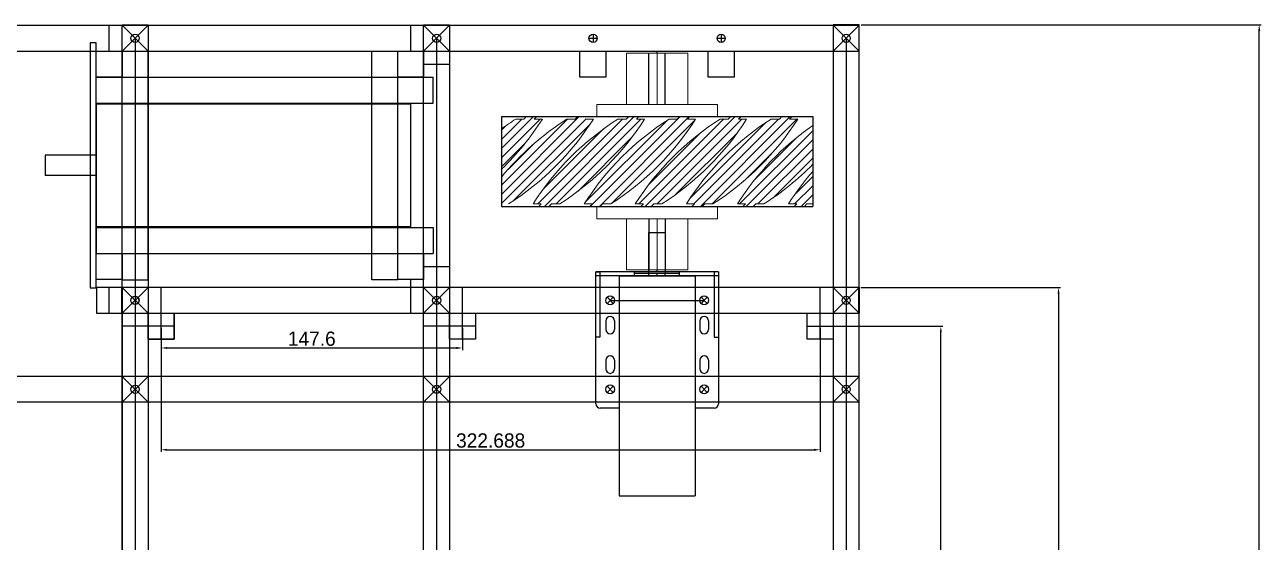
# Model space of a CAD drawing. Header units: millimetres. Extents: x -15418 to 43885, y -27590 to 23052.
# Drawn here: x 26404 to 27009, y -26537 to -26283 of the extents above; entities that cross this region are included whole.
import ezdxf

# ---------------------------------------------------------------- set-up
doc = ezdxf.new("R2010")
doc.units = ezdxf.units.MM
doc.header["$LTSCALE"] = 0.5
doc.layers.get('0').update_dxf_attribs({"lineweight": 5})
doc.layers.get('Defpoints').update_dxf_attribs({"color": 4})
for name, color, linetype in [('Layer1', 1, 'Continuous'), ('Layer2', 2, 'Continuous'), ('Layer3', 9, 'Continuous'), ('Layer4', 6, 'Continuous')]:
    doc.layers.add(name, color=color, linetype=linetype)
doc.layers.add('Layer5', color=51, linetype='Continuous', lineweight=5)
doc.dimstyles.new('ISO-25', dxfattribs={"dimtxt": 7, "dimasz": 3, "dimexe": 1, "dimexo": 1, "dimgap": 1, "dimtad": 1, "dimtoh": 1, "dimdec": 3, "dimdsep": 46, "dimtxsty": 'Standard', "dimcen": 2.5, "dimadec": 0, "dimazin": 0, "dimtfac": 1, "dimtdec": 3, "dimtmove": 0, "dimatfit": 3, "dimfxl": 1, "dimarcsym": 1})
pattern_1 = [(225, (52489.2437, -10518.279), (2.24506403, -2.24506403), [])]

# ---------------------------------------------------------------- blocks, each defined once
blk = doc.blocks.new('*D396')
at = {"layer": 'Defpoints', "color": 0, "transparency": 16777216}
for p in [(26812.38, -26283.15), (27008.21, -26283.15), (26812.38, -26933.15)]:
    blk.add_point(p, dxfattribs=at)
at = {"layer": 'Layer2', "color": 0, "lineweight": -2, "transparency": 16777216}
for p, q in [((26813.38, -26283.15), (27009.21, -26283.15)), ((27008.21, -26930.15), (27008.21, -26286.15)), ((26813.38, -26933.15), (27009.21, -26933.15))]:
    blk.add_line(p, q, dxfattribs=at)
at = {"layer": 'Layer2', "color": 0, "transparency": 16777216}
for points in [[(27007.71, -26286.15), (27008.71, -26286.15), (27008.21, -26283.15)], [(27007.71, -26930.15), (27008.71, -26930.15), (27008.21, -26933.15)]]:
    blk.add_solid(points, dxfattribs=at)
at = {"layer": 'Layer2', "color": 0, "transparency": 16777216, "insert": (27003.71, -26608.15), "char_height": 7, "attachment_point": 5, "rotation": 90}
blk.add_mtext('650', dxfattribs=at)
blk = doc.blocks.new('*D397')
at = {"layer": 'Defpoints', "color": 0, "transparency": 16777216}
for p in [(26812.14, -26411.8), (26812.38, -26933.15), (26909.97, -26933.15)]:
    blk.add_point(p, dxfattribs=at)
at = {"layer": 'Layer2', "color": 0, "lineweight": -2, "transparency": 16777216}
for p, q in [((26813.14, -26411.8), (26910.97, -26411.8)), ((26909.97, -26414.8), (26909.97, -26930.15)), ((26813.38, -26933.15), (26910.97, -26933.15))]:
    blk.add_line(p, q, dxfattribs=at)
at = {"layer": 'Layer2', "color": 0, "transparency": 16777216}
for points in [[(26909.47, -26414.8), (26910.47, -26414.8), (26909.97, -26411.8)], [(26909.47, -26930.15), (26910.47, -26930.15), (26909.97, -26933.15)]]:
    blk.add_solid(points, dxfattribs=at)
at = {"layer": 'Layer2', "color": 0, "transparency": 16777216, "insert": (26905.47, -26672.48), "char_height": 7, "attachment_point": 5, "rotation": 90}
blk.add_mtext('521.35', dxfattribs=at)
blk = doc.blocks.new('*D406')
at = {"layer": 'Defpoints', "color": 0, "transparency": 16777216}
for p in [(26793.33, -26430.85), (26852.35, -26430.85), (26793.33, -26913.8)]:
    blk.add_point(p, dxfattribs=at)
at = {"layer": 'Layer2', "color": 0, "lineweight": -2, "transparency": 16777216}
for p, q in [((26794.33, -26430.85), (26853.35, -26430.85)), ((26852.35, -26910.8), (26852.35, -26433.85)), ((26794.33, -26913.8), (26853.35, -26913.8))]:
    blk.add_line(p, q, dxfattribs=at)
at = {"layer": 'Layer2', "color": 0, "transparency": 16777216}
for points in [[(26851.85, -26433.85), (26852.85, -26433.85), (26852.35, -26430.85)], [(26851.85, -26910.8), (26852.85, -26910.8), (26852.35, -26913.8)]]:
    blk.add_solid(points, dxfattribs=at)
at = {"layer": 'Layer2', "color": 0, "transparency": 16777216, "insert": (26847.85, -26672.33), "char_height": 7, "attachment_point": 5, "rotation": 90}
blk.add_mtext('482.95', dxfattribs=at)
blk = doc.blocks.new('*D408')
at = {"layer": 'Defpoints', "color": 0, "transparency": 16777216}
for p in [(26470.64, -26430.85), (26793.33, -26430.85), (26793.33, -26491.35)]:
    blk.add_point(p, dxfattribs=at)
at = {"layer": 'Layer2', "color": 0, "lineweight": -2, "transparency": 16777216}
for p, q in [((26470.64, -26431.85), (26470.64, -26492.35)), ((26793.33, -26431.85), (26793.33, -26492.35)), ((26473.64, -26491.35), (26790.33, -26491.35))]:
    blk.add_line(p, q, dxfattribs=at)
at = {"layer": 'Layer2', "color": 0, "transparency": 16777216}
for points in [[(26473.64, -26490.85), (26473.64, -26491.85), (26470.64, -26491.35)], [(26790.33, -26490.85), (26790.33, -26491.85), (26793.33, -26491.35)]]:
    blk.add_solid(points, dxfattribs=at)
at = {"layer": 'Layer2', "color": 0, "transparency": 16777216, "insert": (26631.99, -26486.85), "char_height": 7, "attachment_point": 5}
blk.add_mtext('322.688', dxfattribs=at)
blk = doc.blocks.new('*D417')
at = {"layer": 'Defpoints', "color": 0, "transparency": 16777216}
for p in [(26470.64, -26430.85), (26618.24, -26430.85), (26618.24, -26441.48)]:
    blk.add_point(p, dxfattribs=at)
at = {"layer": 'Layer1', "color": 0, "lineweight": -2, "transparency": 16777216}
for p, q in [((26470.64, -26431.85), (26470.64, -26442.48)), ((26618.24, -26431.85), (26618.24, -26442.48)), ((26473.64, -26441.48), (26615.24, -26441.48))]:
    blk.add_line(p, q, dxfattribs=at)
at = {"layer": 'Layer1', "color": 0, "transparency": 16777216}
for points in [[(26473.64, -26440.98), (26473.64, -26441.98), (26470.64, -26441.48)], [(26615.24, -26440.98), (26615.24, -26441.98), (26618.24, -26441.48)]]:
    blk.add_solid(points, dxfattribs=at)
at = {"layer": 'Layer1', "color": 0, "transparency": 16777216, "insert": (26544.44, -26436.98), "char_height": 7, "attachment_point": 5}
blk.add_mtext('147.6', dxfattribs=at)

msp = doc.modelspace()

# ---------------------------------------------------------------- hatches: boundary and pattern name
at = {"layer": 'Layer5', "transparency": 33554661}
h = msp.add_hatch(dxfattribs=at)
h.set_pattern_fill('ANSI31', color=256, angle=180)
h.set_pattern_definition(pattern_1)
edge = h.paths.add_edge_path()
edge.add_line((26679.5509, -26328.1521), (26674.5509, -26328.1521))
edge.add_line((26674.5509, -26328.1521), (26673.3109, -26329.3921))
edge.add_line((26673.3109, -26329.3921), (26669.3109, -26329.3921))
edge.add_arc((26742.5223, -26444.1235), 136.1, 122.5424058, 140.6485407)
edge.add_line((26637.2802, -26357.8258), (26637.2802, -26370.9121))
edge.add_line((26637.2802, -26370.9121), (26640.7909, -26370.9121))
edge.add_arc((26567.3225, -26255.9236), 136.455, -57.4246642, -32.5753358)
edge.add_line((26682.3109, -26329.3921), (26678.3109, -26329.3921))
edge.add_line((26678.3109, -26329.3921), (26679.5509, -26328.1521))
edge = h.paths.add_edge_path()
edge.add_line((26654.5509, -26328.1521), (26649.5509, -26328.1521))
edge.add_line((26649.5509, -26328.1521), (26648.3109, -26329.3921))
edge.add_line((26648.3109, -26329.3921), (26644.3109, -26329.3921))
edge.add_arc((26717.5223, -26444.1235), 136.1, 122.5424058, 126.1273887)
edge.add_line((26637.2802, -26334.1944), (26637.2802, -26353.9185))
edge.add_arc((26542.3225, -26255.9236), 136.455, -45.9017964, -32.5753358)
edge.add_line((26657.3109, -26329.3921), (26653.3109, -26329.3921))
edge.add_line((26653.3109, -26329.3921), (26654.5509, -26328.1521))
h = msp.add_hatch(dxfattribs=at)
h.set_pattern_fill('ANSI31', color=256, angle=180)
h.set_pattern_definition(pattern_1)
h.paths.add_polyline_path([(26789.6802, -26354.9793, 0.03656583), (26777.7909, -26370.9121), (26781.7909, -26370.9121), (26780.5509, -26372.1521), (26785.5509, -26372.1521), (26786.7909, -26370.9121), (26789.6802, -26370.9121)], flags=17)
edge = h.paths.add_edge_path()
edge.add_line((26655.5509, -26372.1521), (26660.5509, -26372.1521))
edge.add_line((26660.5509, -26372.1521), (26661.7909, -26370.9121))
edge.add_line((26661.7909, -26370.9121), (26665.7909, -26370.9121))
edge.add_arc((26592.3225, -26255.9236), 136.455, -57.4246642, -32.5753358)
edge.add_line((26707.3109, -26329.3921), (26703.3109, -26329.3921))
edge.add_line((26703.3109, -26329.3921), (26704.5509, -26328.1521))
edge.add_line((26704.5509, -26328.1521), (26699.5509, -26328.1521))
edge.add_line((26699.5509, -26328.1521), (26698.3109, -26329.3921))
edge.add_line((26698.3109, -26329.3921), (26694.3109, -26329.3921))
edge.add_arc((26767.5223, -26444.1235), 136.1, 122.5424058, 147.4575942)
edge.add_line((26652.7909, -26370.9121), (26656.7909, -26370.9121))
edge.add_line((26656.7909, -26370.9121), (26655.5509, -26372.1521))
edge = h.paths.add_edge_path()
edge.add_line((26730.5509, -26372.1521), (26735.5509, -26372.1521))
edge.add_line((26735.5509, -26372.1521), (26736.7909, -26370.9121))
edge.add_line((26736.7909, -26370.9121), (26740.7909, -26370.9121))
edge.add_arc((26667.3225, -26255.9236), 136.455, -57.4246642, -32.5753358)
edge.add_line((26782.3109, -26329.3921), (26778.3109, -26329.3921))
edge.add_line((26778.3109, -26329.3921), (26779.5509, -26328.1521))
edge.add_line((26779.5509, -26328.1521), (26774.5509, -26328.1521))
edge.add_line((26774.5509, -26328.1521), (26773.3109, -26329.3921))
edge.add_line((26773.3109, -26329.3921), (26769.3109, -26329.3921))
edge.add_arc((26842.5223, -26444.1235), 136.1, 122.5424058, 147.4575942)
edge.add_line((26727.7909, -26370.9121), (26731.7909, -26370.9121))
edge.add_line((26731.7909, -26370.9121), (26730.5509, -26372.1521))
edge = h.paths.add_edge_path()
edge.add_line((26755.5509, -26372.1521), (26760.5509, -26372.1521))
edge.add_line((26760.5509, -26372.1521), (26761.7909, -26370.9121))
edge.add_line((26761.7909, -26370.9121), (26765.7909, -26370.9121))
edge.add_arc((26692.3225, -26255.9236), 136.455, -57.4246642, -44.481355)
edge.add_line((26789.6802, -26351.5345), (26789.6802, -26332.4821))
edge.add_arc((26867.5223, -26444.1235), 136.1, 124.8862079, 147.4575942)
edge.add_line((26752.7909, -26370.9121), (26756.7909, -26370.9121))
edge.add_line((26756.7909, -26370.9121), (26755.5509, -26372.1521))
h = msp.add_hatch(dxfattribs=at)
h.set_pattern_fill('ANSI31', color=256, angle=180)
h.set_pattern_definition(pattern_1)
edge = h.paths.add_edge_path()
edge.add_line((26680.5509, -26372.1521), (26685.5509, -26372.1521))
edge.add_line((26685.5509, -26372.1521), (26686.7909, -26370.9121))
edge.add_line((26686.7909, -26370.9121), (26690.7909, -26370.9121))
edge.add_arc((26617.3225, -26255.9236), 136.455, -57.4246642, -32.5753358)
edge.add_line((26732.3109, -26329.3921), (26728.3109, -26329.3921))
edge.add_line((26728.3109, -26329.3921), (26729.5509, -26328.1521))
edge.add_line((26729.5509, -26328.1521), (26724.5509, -26328.1521))
edge.add_line((26724.5509, -26328.1521), (26723.3109, -26329.3921))
edge.add_line((26723.3109, -26329.3921), (26719.3109, -26329.3921))
edge.add_arc((26792.5223, -26444.1235), 136.1, 122.5424058, 147.4575942)
edge.add_line((26677.7909, -26370.9121), (26681.7909, -26370.9121))
edge.add_line((26681.7909, -26370.9121), (26680.5509, -26372.1521))
edge = h.paths.add_edge_path()
edge.add_line((26705.5509, -26372.1521), (26710.5509, -26372.1521))
edge.add_line((26710.5509, -26372.1521), (26711.7909, -26370.9121))
edge.add_line((26711.7909, -26370.9121), (26715.7909, -26370.9121))
edge.add_arc((26642.3225, -26255.9236), 136.455, -57.4246642, -32.5753358)
edge.add_line((26757.3109, -26329.3921), (26753.3109, -26329.3921))
edge.add_line((26753.3109, -26329.3921), (26754.5509, -26328.1521))
edge.add_line((26754.5509, -26328.1521), (26749.5509, -26328.1521))
edge.add_line((26749.5509, -26328.1521), (26748.3109, -26329.3921))
edge.add_line((26748.3109, -26329.3921), (26744.3109, -26329.3921))
edge.add_arc((26817.5223, -26444.1235), 136.1, 122.5424058, 147.4575942)
edge.add_line((26702.7909, -26370.9121), (26706.7909, -26370.9121))
edge.add_line((26706.7909, -26370.9121), (26705.5509, -26372.1521))

# ---------------------------------------------------------------- linework, layer by layer
at = {"transparency": 33554661}
for p, q in [((26698.4802, -26297.1521), (26728.4802, -26297.1521)), ((26698.4802, -26322.1521), (26698.4802, -26297.1521)), ((26713.4802, -26322.1521), (26713.4802, -26297.1521)), ((26728.4802, -26322.1521), (26728.4802, -26297.1521)), ((26683.9802, -26328.1521), (26683.9802, -26322.1521)), ((26683.9802, -26322.1521), (26742.9802, -26322.1521)), ((26742.9802, -26322.1521), (26742.9802, -26328.1521)), ((26742.9802, -26328.1521), (26683.9802, -26328.1521)), ((26683.9802, -26372.1521), (26742.9802, -26372.1521)), ((26683.9802, -26378.1521), (26683.9802, -26372.1521)), ((26742.9802, -26372.1521), (26742.9802, -26378.1521)), ((26742.9802, -26378.1521), (26683.9802, -26378.1521)), ((26698.4802, -26378.1521), (26698.4802, -26403.1521)), ((26713.4802, -26378.1521), (26713.4802, -26403.1521)), ((26728.4802, -26378.1521), (26728.4802, -26403.1521)), ((26728.4802, -26403.1521), (26698.4802, -26403.1521))]:
    msp.add_line(p, q, dxfattribs=at)
at = {"layer": 'Defpoints', "transparency": 33554661}
for p, q in [((26683.4802, -26468.8621), (26683.4802, -26404.1521)), ((26743.4802, -26404.1521), (26683.4802, -26404.1521)), ((26683.4802, -26404.1521), (26685.4802, -26404.1521)), ((26743.4802, -26406.1521), (26683.4802, -26406.1521)), ((26685.4802, -26404.1521), (26685.4802, -26436.1521)), ((26702.4802, -26406.1521), (26702.4802, -26404.1521)), ((26724.4802, -26406.1521), (26724.4802, -26404.1521)), ((26743.4802, -26404.1521), (26741.4802, -26404.1521)), ((26741.4802, -26404.1521), (26741.4802, -26436.1521)), ((26743.4802, -26404.1521), (26743.4802, -26468.8621)), ((26688.3302, -26428.1521), (26688.3302, -26432.4521)), ((26692.6302, -26428.1521), (26692.6302, -26432.4521)), ((26734.3302, -26428.1521), (26734.3302, -26432.4521)), ((26738.6302, -26428.1521), (26738.6302, -26432.4521)), ((26685.4802, -26436.1521), (26683.4802, -26436.1521)), ((26741.4802, -26436.1521), (26743.4802, -26436.1521)), ((26688.3302, -26447.4521), (26688.3302, -26451.7521)), ((26692.6302, -26447.4521), (26692.6302, -26451.7521)), ((26734.3302, -26447.4521), (26734.3302, -26451.7521)), ((26738.6302, -26447.4521), (26738.6302, -26451.7521)), ((26694.8302, -26471.0121), (26685.6302, -26471.0121)), ((26741.3302, -26471.0121), (26732.1302, -26471.0121))]:
    msp.add_line(p, q, dxfattribs=at)
for centre in [(26690.4802, -26418.1521), (26690.4802, -26418.1521), (26736.4802, -26418.1521), (26736.4802, -26418.1521), (26690.4802, -26461.7521), (26690.4802, -26461.7521), (26736.4802, -26461.7521), (26736.4802, -26461.7521)]:
    msp.add_circle(centre, 2.15, dxfattribs=at)
for centre, start, end in [((26690.4802, -26428.1521), 0, 180), ((26736.4802, -26428.1521), 0, 180), ((26690.4802, -26432.4521), 180, 0), ((26736.4802, -26432.4521), 180, 0), ((26690.4802, -26447.4521), 0, 180), ((26736.4802, -26447.4521), 0, 180), ((26690.4802, -26451.7521), 180, 0), ((26736.4802, -26451.7521), 180, 0), ((26685.6302, -26468.8621), 180, 270), ((26741.3302, -26468.8621), 270, 0)]:
    msp.add_arc(centre, 2.15, start, end, dxfattribs=at)
at = {"layer": 'Layer1', "transparency": 33554661}
for p, q in [((26438.8925, -26292.0521), (26435.8925, -26292.0521)), ((26435.8925, -26292.0521), (26435.8925, -26412.0521)), ((26438.8925, -26412.0521), (26438.8925, -26292.0521)), ((26438.8925, -26308.8521), (26438.8925, -26296.1521)), ((26438.8925, -26296.1521), (26451.5925, -26296.1521)), ((26451.5925, -26296.1521), (26451.5925, -26308.8521)), ((26586.4925, -26308.8521), (26586.4925, -26296.1521)), ((26599.1925, -26296.1521), (26599.1925, -26308.8521)), ((26451.5925, -26308.8521), (26438.8925, -26308.8521)), ((26599.1925, -26308.8521), (26586.4925, -26308.8521)), ((26709.4802, -26404.8521), (26709.4802, -26384.8521)), ((26709.4802, -26384.8521), (26717.4802, -26384.8521)), ((26717.4802, -26384.8521), (26717.4802, -26404.8521)), ((26438.8925, -26407.9521), (26438.8925, -26395.2521)), ((26438.8925, -26395.2521), (26451.5925, -26395.2521)), ((26451.5925, -26395.2521), (26451.5925, -26407.9521)), ((26586.4925, -26407.9521), (26586.4925, -26395.2521)), ((26586.4925, -26395.2521), (26599.1925, -26395.2521)), ((26599.1925, -26395.2521), (26599.1925, -26407.9521)), ((26451.5925, -26407.9521), (26438.8925, -26407.9521)), ((26599.1925, -26407.9521), (26586.4925, -26407.9521)), ((26694.8302, -26406.1521), (26732.1302, -26406.1521)), ((26694.8302, -26406.1521), (26694.8302, -26513.9521)), ((26702.4802, -26406.1521), (26702.4802, -26404.8521)), ((26702.4802, -26404.8521), (26724.4802, -26404.8521)), ((26709.4802, -26406.1521), (26709.4802, -26404.8521)), ((26713.4802, -26406.1521), (26713.4802, -26404.8521)), ((26717.4802, -26406.1521), (26717.4802, -26404.8521)), ((26724.4802, -26406.1521), (26724.4802, -26404.8521)), ((26732.1302, -26406.1521), (26732.1302, -26513.9521)), ((26435.8925, -26412.0521), (26438.8925, -26412.0521)), ((26451.5925, -26411.8021), (26451.5925, -26933.1521)), ((26457.9425, -26411.8021), (26457.9425, -26933.1521)), ((26464.2925, -26411.8021), (26464.2925, -26933.1521)), ((26690.4802, -26418.1521), (26736.4802, -26418.1521)), ((26624.5925, -26430.8521), (26611.8925, -26430.8521)), ((26694.8302, -26513.9521), (26732.1302, -26513.9521))]:
    msp.add_line(p, q, dxfattribs=at)
at = {"layer": 'Layer2', "transparency": 33554661}
for p, q in [((26012.3802, -26283.4521), (26812.3802, -26283.4521)), ((26445.2425, -26296.1521), (26445.2425, -26283.4521)), ((26451.5925, -26933.1521), (26451.5925, -26283.1521)), ((26451.5925, -26283.1521), (26464.2925, -26283.1521)), ((26464.2925, -26283.1521), (26464.2925, -26933.1521)), ((26592.8425, -26296.1521), (26592.8425, -26283.4521)), ((26599.1925, -26933.1521), (26599.1925, -26283.1521)), ((26599.1925, -26283.1521), (26611.8925, -26283.1521)), ((26611.8925, -26283.1521), (26611.8925, -26933.1521)), ((26799.6802, -26283.1521), (26799.6802, -26933.1521)), ((26812.3802, -26283.1521), (26799.6802, -26283.1521)), ((26812.3802, -26933.1521), (26812.3802, -26283.1521)), ((26457.9425, -26289.8021), (26457.9425, -26933.1521)), ((26605.5425, -26289.8021), (26605.5425, -26933.1521)), ((26680.1302, -26289.8021), (26684.1302, -26289.8021)), ((26682.1302, -26287.8021), (26682.1302, -26291.8021)), ((26742.8302, -26289.8021), (26746.8302, -26289.8021)), ((26744.8302, -26287.8021), (26744.8302, -26291.8021)), ((26806.0302, -26289.8021), (26806.0302, -26933.1521)), ((26012.3802, -26296.1521), (26812.3802, -26296.1521)), ((26586.4925, -26296.1521), (26599.1925, -26296.1521)), ((26675.7061, -26308.8521), (26675.7061, -26296.1521)), ((26675.7061, -26296.1521), (26688.4061, -26296.1521)), ((26675.7061, -26308.8521), (26675.7061, -26296.1521)), ((26675.7061, -26296.1521), (26688.4061, -26296.1521)), ((26688.4061, -26296.1521), (26688.4061, -26308.8521)), ((26688.4061, -26296.1521), (26688.4061, -26308.8521)), ((26709.4802, -26322.1521), (26709.4802, -26297.1521)), ((26717.4802, -26322.1521), (26717.4802, -26297.1521)), ((26738.4802, -26308.8521), (26738.4802, -26296.1521)), ((26738.4802, -26296.1521), (26751.1802, -26296.1521)), ((26738.4802, -26308.8521), (26738.4802, -26296.1521)), ((26738.4802, -26296.1521), (26751.1802, -26296.1521)), ((26751.1802, -26296.1521), (26751.1802, -26308.8521)), ((26751.1802, -26296.1521), (26751.1802, -26308.8521)), ((26599.1925, -26302.5021), (26611.8925, -26302.5021)), ((26688.4061, -26308.8521), (26675.7061, -26308.8521)), ((26688.4061, -26308.8521), (26675.7061, -26308.8521)), ((26751.1802, -26308.8521), (26738.4802, -26308.8521)), ((26751.1802, -26308.8521), (26738.4802, -26308.8521)), ((26438.8925, -26322.0521), (26438.8925, -26382.0521)), ((26592.8925, -26322.0521), (26438.8925, -26322.0521)), ((26592.8925, -26382.0521), (26592.8925, -26322.0521)), ((26438.8925, -26347.0521), (26413.8925, -26347.0521)), ((26413.8925, -26347.0521), (26413.8925, -26357.0521)), ((26438.8925, -26357.0521), (26413.8925, -26357.0521)), ((26709.4802, -26378.1521), (26709.4802, -26403.1521)), ((26717.4802, -26378.1521), (26717.4802, -26403.1521)), ((26438.8925, -26382.0521), (26592.8925, -26382.0521)), ((26599.1925, -26401.6021), (26611.8925, -26401.6021)), ((26592.8425, -26424.5021), (26592.8425, -26407.9521)), ((26439.1363, -26411.8021), (26439.1363, -26424.5021)), ((26812.1363, -26411.8021), (26439.1363, -26411.8021)), ((26445.2425, -26424.5021), (26445.2425, -26411.8021)), ((26451.4363, -26424.5021), (26451.4363, -26411.8021)), ((26470.6425, -26424.5021), (26470.6425, -26411.8021)), ((26618.2425, -26424.5021), (26618.2425, -26411.8021)), ((26793.3302, -26424.5021), (26793.3302, -26411.8021)), ((26812.1363, -26424.5021), (26812.1363, -26411.8021)), ((26812.3802, -26424.5021), (26812.3802, -26411.8021)), ((26812.4363, -26411.8021), (26812.4363, -26424.5021)), ((26439.1363, -26424.5021), (26812.1363, -26424.5021)), ((26464.2925, -26437.2021), (26464.2925, -26424.5021)), ((26464.2925, -26424.5021), (26476.9925, -26424.5021)), ((26464.2925, -26437.2021), (26464.2925, -26424.5021)), ((26464.2925, -26424.5021), (26476.9925, -26424.5021)), ((26470.6425, -26437.2021), (26470.6425, -26424.5021)), ((26476.9925, -26424.5021), (26476.9925, -26437.2021)), ((26476.9925, -26424.5021), (26476.9925, -26437.2021)), ((26476.9925, -26437.2021), (26476.9925, -26424.5021)), ((26611.8925, -26437.2021), (26611.8925, -26424.5021)), ((26611.8925, -26424.5021), (26624.5925, -26424.5021)), ((26611.8925, -26437.2021), (26611.8925, -26424.5021)), ((26611.8925, -26424.5021), (26624.5925, -26424.5021)), ((26618.2425, -26437.2021), (26618.2425, -26424.5021)), ((26624.5925, -26424.5021), (26624.5925, -26437.2021)), ((26624.5925, -26424.5021), (26624.5925, -26437.2021)), ((26786.9802, -26437.2021), (26786.9802, -26424.5021)), ((26786.9802, -26424.5021), (26799.6802, -26424.5021)), ((26786.9802, -26437.2021), (26786.9802, -26424.5021)), ((26786.9802, -26424.5021), (26799.6802, -26424.5021)), ((26786.9802, -26437.2021), (26786.9802, -26424.5021)), ((26793.3302, -26437.2021), (26793.3302, -26424.5021)), ((26799.6802, -26424.5021), (26799.6802, -26437.2021)), ((26799.6802, -26424.5021), (26799.6802, -26437.2021)), ((26464.3425, -26430.8521), (26451.5925, -26430.8521)), ((26476.9925, -26430.8521), (26464.2925, -26430.8521)), ((26611.8925, -26430.8521), (26599.1925, -26430.8521)), ((26786.9802, -26430.8521), (26799.6802, -26430.8521)), ((26799.6802, -26430.8521), (26812.3802, -26430.8521)), ((26476.9925, -26437.2021), (26464.2925, -26437.2021)), ((26476.9925, -26437.2021), (26464.2925, -26437.2021)), ((26464.2925, -26437.2021), (26476.9925, -26437.2021)), ((26624.5925, -26437.2021), (26611.8925, -26437.2021)), ((26624.5925, -26437.2021), (26611.8925, -26437.2021)), ((26799.6802, -26437.2021), (26786.9802, -26437.2021)), ((26799.6802, -26437.2021), (26786.9802, -26437.2021)), ((26799.6802, -26437.2021), (26786.9802, -26437.2021)), ((26812.3802, -26455.4021), (26012.3802, -26455.4021)), ((26812.3802, -26468.1021), (26012.3802, -26468.1021))]:
    msp.add_line(p, q, dxfattribs=at)
for centre in [(26682.1302, -26289.8021), (26744.8302, -26289.8021)]:
    msp.add_circle(centre, 2, dxfattribs=at)
at = {"layer": 'Layer3', "transparency": 33554661}
for p, q in [((26451.5925, -26283.4521), (26464.2925, -26296.1521)), ((26451.5925, -26296.1521), (26464.2925, -26283.4521)), ((26451.5925, -26283.4521), (26464.2925, -26296.1521)), ((26451.5925, -26296.1521), (26464.2925, -26283.4521)), ((26451.5925, -26283.4521), (26464.2925, -26296.1521)), ((26451.5925, -26296.1521), (26464.2925, -26283.4521)), ((26599.1925, -26283.4521), (26611.8925, -26296.1521)), ((26599.1925, -26296.1521), (26611.8925, -26283.4521)), ((26599.1925, -26283.4521), (26611.8925, -26296.1521)), ((26599.1925, -26296.1521), (26611.8925, -26283.4521)), ((26599.1925, -26283.4521), (26611.8925, -26296.1521)), ((26599.1925, -26296.1521), (26611.8925, -26283.4521)), ((26812.3802, -26283.4521), (26799.6802, -26296.1521)), ((26812.3802, -26296.1521), (26799.6802, -26283.4521)), ((26713.4802, -26297.1521), (26713.4802, -26296.1521)), ((26637.2802, -26328.1521), (26789.6802, -26328.1521)), ((26637.2802, -26328.1521), (26637.2802, -26372.1521)), ((26789.6802, -26328.1521), (26789.6802, -26372.1521)), ((26637.2802, -26372.1521), (26789.6802, -26372.1521)), ((26713.4802, -26404.1521), (26713.4802, -26403.1521)), ((26451.5925, -26424.5021), (26464.2925, -26411.8021)), ((26451.5925, -26411.8021), (26464.2925, -26424.5021)), ((26451.5925, -26424.5021), (26464.2925, -26411.8021)), ((26451.5925, -26424.5021), (26464.2925, -26411.8021)), ((26451.5925, -26411.8021), (26464.2925, -26424.5021)), ((26599.1925, -26424.5021), (26611.8925, -26411.8021)), ((26599.1925, -26411.8021), (26611.8925, -26424.5021)), ((26599.1925, -26424.5021), (26611.8925, -26411.8021)), ((26599.1925, -26424.5021), (26611.8925, -26411.8021)), ((26599.1925, -26411.8021), (26611.8925, -26424.5021)), ((26812.3802, -26424.5021), (26799.6802, -26411.8021)), ((26812.3802, -26411.8021), (26799.6802, -26424.5021)), ((26688.9599, -26419.6724), (26692.0004, -26416.6318)), ((26688.9599, -26416.6318), (26692.0004, -26419.6724)), ((26734.9599, -26419.6724), (26738.0004, -26416.6318)), ((26734.9599, -26416.6318), (26738.0004, -26419.6724)), ((26451.5925, -26468.1021), (26464.2925, -26455.4021)), ((26451.5925, -26455.4021), (26464.2925, -26468.1021)), ((26451.5925, -26468.1021), (26464.2925, -26455.4021)), ((26451.5925, -26468.1021), (26464.2925, -26455.4021)), ((26451.5925, -26455.4021), (26464.2925, -26468.1021)), ((26599.1925, -26468.1021), (26611.8925, -26455.4021)), ((26599.1925, -26455.4021), (26611.8925, -26468.1021)), ((26599.1925, -26468.1021), (26611.8925, -26455.4021)), ((26599.1925, -26468.1021), (26611.8925, -26455.4021)), ((26599.1925, -26455.4021), (26611.8925, -26468.1021)), ((26812.3802, -26468.1021), (26799.6802, -26455.4021)), ((26812.3802, -26455.4021), (26799.6802, -26468.1021)), ((26688.9599, -26463.2724), (26692.0004, -26460.2318)), ((26688.9599, -26460.2318), (26692.0004, -26463.2724)), ((26734.9599, -26463.2724), (26738.0004, -26460.2318)), ((26734.9599, -26460.2318), (26738.0004, -26463.2724))]:
    msp.add_line(p, q, dxfattribs=at)
for centre in [(26457.9425, -26289.8021), (26457.9425, -26289.8021), (26457.9425, -26289.8021), (26457.9425, -26289.8021), (26457.9425, -26289.8021), (26457.9425, -26289.8021), (26457.9425, -26289.8021), (26457.9425, -26289.8021), (26457.9425, -26289.8021), (26605.5425, -26289.8021), (26605.5425, -26289.8021), (26605.5425, -26289.8021), (26605.5425, -26289.8021), (26605.5425, -26289.8021), (26605.5425, -26289.8021), (26605.5425, -26289.8021), (26605.5425, -26289.8021), (26605.5425, -26289.8021), (26682.1302, -26289.8021), (26744.8302, -26289.8021), (26806.0302, -26289.8021), (26806.0302, -26289.8021), (26806.0302, -26289.8021), (26457.8425, -26418.1521), (26457.8425, -26418.1521), (26457.8425, -26418.1521), (26457.8425, -26418.1521), (26457.8425, -26418.1521), (26457.8425, -26418.1521), (26457.8425, -26418.1521), (26457.8425, -26418.1521), (26457.9425, -26418.1521), (26605.5425, -26418.1521), (26605.5425, -26418.1521), (26605.5425, -26418.1521), (26605.5425, -26418.1521), (26605.5425, -26418.1521), (26605.5425, -26418.1521), (26605.5425, -26418.1521), (26605.5425, -26418.1521), (26605.5425, -26418.1521), (26806.0302, -26418.1521), (26457.9425, -26461.7521), (26457.9425, -26461.7521), (26457.9425, -26461.7521), (26457.9425, -26461.7521), (26457.9425, -26461.7521), (26457.9425, -26461.7521), (26457.9425, -26461.7521), (26457.9425, -26461.7521), (26457.9425, -26461.7521), (26605.5425, -26461.7521), (26605.5425, -26461.7521), (26605.5425, -26461.7521), (26605.5425, -26461.7521), (26605.5425, -26461.7521), (26605.5425, -26461.7521), (26605.5425, -26461.7521), (26605.5425, -26461.7521), (26605.5425, -26461.7521), (26806.0302, -26461.7521)]:
    msp.add_circle(centre, 2, dxfattribs=at)
at = {"layer": 'Layer4', "transparency": 33554661}
for p, q in [((26451.5925, -26408.0521), (26451.5925, -26296.0521)), ((26451.5925, -26296.0521), (26464.2925, -26296.0521)), ((26464.2925, -26408.0521), (26464.2925, -26296.0521)), ((26573.7925, -26408.0521), (26573.7925, -26296.0521)), ((26586.4925, -26408.0521), (26586.4925, -26296.0521)), ((26438.8925, -26308.8521), (26603.8925, -26308.8521)), ((26438.8925, -26321.5521), (26438.8925, -26308.8521)), ((26599.1925, -26321.5521), (26599.1925, -26308.8521)), ((26603.8925, -26321.5521), (26603.8925, -26308.8521)), ((26438.8925, -26321.5521), (26603.8925, -26321.5521)), ((26438.8925, -26382.5521), (26438.8925, -26395.2521)), ((26438.8925, -26382.5521), (26603.8925, -26382.5521)), ((26438.8925, -26382.5521), (26438.8925, -26395.2521)), ((26603.8925, -26382.5521), (26603.8925, -26395.2521)), ((26438.8925, -26395.2521), (26603.8925, -26395.2521)), ((26451.5925, -26408.0521), (26464.2925, -26408.0521)), ((26586.4925, -26408.0521), (26573.7925, -26408.0521))]:
    msp.add_line(p, q, dxfattribs=at)
at = {"layer": 'Layer5', "transparency": 33554661}
for p, q in [((26644.3109, -26329.3921), (26648.3109, -26329.3921)), ((26648.3109, -26329.3921), (26649.5509, -26328.1521)), ((26654.5509, -26328.1521), (26653.3109, -26329.3921)), ((26653.3109, -26329.3921), (26657.3109, -26329.3921)), ((26669.3109, -26329.3921), (26673.3109, -26329.3921)), ((26673.3109, -26329.3921), (26674.5509, -26328.1521)), ((26678.3109, -26329.3921), (26682.3109, -26329.3921)), ((26694.3109, -26329.3921), (26698.3109, -26329.3921)), ((26698.3109, -26329.3921), (26699.5509, -26328.1521)), ((26704.5509, -26328.1521), (26703.3109, -26329.3921)), ((26703.3109, -26329.3921), (26707.3109, -26329.3921)), ((26719.3109, -26329.3921), (26723.3109, -26329.3921)), ((26723.3109, -26329.3921), (26724.5509, -26328.1521)), ((26729.5509, -26328.1521), (26728.3109, -26329.3921)), ((26728.3109, -26329.3921), (26732.3109, -26329.3921)), ((26744.3109, -26329.3921), (26748.3109, -26329.3921)), ((26748.3109, -26329.3921), (26749.5509, -26328.1521)), ((26754.5509, -26328.1521), (26753.3109, -26329.3921)), ((26753.3109, -26329.3921), (26757.3109, -26329.3921)), ((26769.3109, -26329.3921), (26773.3109, -26329.3921)), ((26773.3109, -26329.3921), (26774.5509, -26328.1521)), ((26779.5509, -26328.1521), (26778.3109, -26329.3921)), ((26778.3109, -26329.3921), (26782.3109, -26329.3921)), ((26652.7909, -26370.9121), (26656.7909, -26370.9121)), ((26655.5509, -26372.1521), (26656.7909, -26370.9121)), ((26661.7909, -26370.9121), (26660.5509, -26372.1521)), ((26661.7909, -26370.9121), (26665.7909, -26370.9121)), ((26677.7909, -26370.9121), (26681.7909, -26370.9121)), ((26680.5509, -26372.1521), (26681.7909, -26370.9121)), ((26686.7909, -26370.9121), (26685.5509, -26372.1521)), ((26686.7909, -26370.9121), (26690.7909, -26370.9121)), ((26702.7909, -26370.9121), (26706.7909, -26370.9121)), ((26705.5509, -26372.1521), (26706.7909, -26370.9121)), ((26711.7909, -26370.9121), (26710.5509, -26372.1521)), ((26711.7909, -26370.9121), (26715.7909, -26370.9121)), ((26727.7909, -26370.9121), (26731.7909, -26370.9121)), ((26730.5509, -26372.1521), (26731.7909, -26370.9121)), ((26736.7909, -26370.9121), (26735.5509, -26372.1521)), ((26736.7909, -26370.9121), (26740.7909, -26370.9121)), ((26752.7909, -26370.9121), (26756.7909, -26370.9121)), ((26755.5054, -26372.1976), (26756.7909, -26370.9121)), ((26761.7909, -26370.9121), (26760.5509, -26372.1521)), ((26761.7909, -26370.9121), (26765.7909, -26370.9121)), ((26777.7909, -26370.9121), (26781.7909, -26370.9121)), ((26780.5509, -26372.1521), (26781.7909, -26370.9121)), ((26780.5509, -26372.1521), (26785.5509, -26372.1521)), ((26786.7909, -26370.9121), (26785.5509, -26372.1521)), ((26786.7909, -26370.9121), (26789.6802, -26370.9121))]:
    msp.add_line(p, q, dxfattribs=at)
for centre, radius, start, end in [((26717.5223, -26444.1235), 136.1, 122.5424058, 126.1273887), ((26542.3225, -26255.9236), 136.455, 314.0982036, 327.4246642), ((26742.5223, -26444.1235), 136.1, 122.5424058, 140.6485407), ((26567.3225, -26255.9236), 136.455, 302.5753358, 327.4246642), ((26767.5223, -26444.1235), 136.1, 122.5424058, 147.4575942), ((26592.3225, -26255.9236), 136.455, 302.5753358, 327.4246642), ((26792.5223, -26444.1235), 136.1, 122.5424058, 147.4575942), ((26617.3225, -26255.9236), 136.455, 302.5753358, 327.4246642), ((26817.5223, -26444.1235), 136.1, 122.5424058, 147.4575942), ((26642.3225, -26255.9236), 136.455, 302.5753358, 327.4246642), ((26842.5223, -26444.1235), 136.1, 122.5424058, 147.4575942), ((26667.3225, -26255.9236), 136.455, 302.5753358, 327.4246642), ((26867.5223, -26444.1235), 136.1, 124.8862079, 147.4575942), ((26692.3225, -26255.9236), 136.455, 302.5753358, 315.518645), ((26892.5223, -26444.1235), 136.1, 139.0810554, 147.4575942)]:
    msp.add_arc(centre, radius, start, end, dxfattribs=at)

# ---------------------------------------------------------------- dimensions: what is measured, and where the dimension line sits
at = {"layer": 'Layer1', "transparency": 33554661}
dim = msp.add_linear_dim(base=(26618.2425, -26441.476), p1=(26470.6425, -26430.8521), p2=(26618.2425, -26430.8521), dimstyle='ISO-25', dxfattribs=at)
dim.commit()
dim.dimension.update_dxf_attribs({"geometry": '*D417', "text_midpoint": (26544.4425, -26436.976)})
at = {"layer": 'Layer2', "transparency": 33554661}
for base, p1, p2, picture, middle in [((27008.2096, -26283.1521), (26812.3802, -26933.1521), (26812.3802, -26283.1521), '*D396', (27003.7096, -26608.1521)), ((26909.9701, -26933.1521), (26812.1363, -26411.8021), (26812.3802, -26933.1521), '*D397', (26905.4701, -26672.4771)), ((26852.35, -26430.8521), (26793.3302, -26913.8021), (26793.3302, -26430.8521), '*D406', (26847.85, -26672.3271))]:
    dim = msp.add_linear_dim(base=base, p1=p1, p2=p2, angle=90, dimstyle='ISO-25', dxfattribs=at)
    dim.commit()
    dim.dimension.update_dxf_attribs({"geometry": picture, "text_midpoint": middle})
dim = msp.add_linear_dim(base=(26793.3302, -26491.3462), p1=(26470.6425, -26430.8521), p2=(26793.3302, -26430.8521), dimstyle='ISO-25', dxfattribs=at)
dim.commit()
dim.dimension.update_dxf_attribs({"geometry": '*D408', "text_midpoint": (26631.9863, -26486.8462)})

doc.saveas('drawing.dxf')
